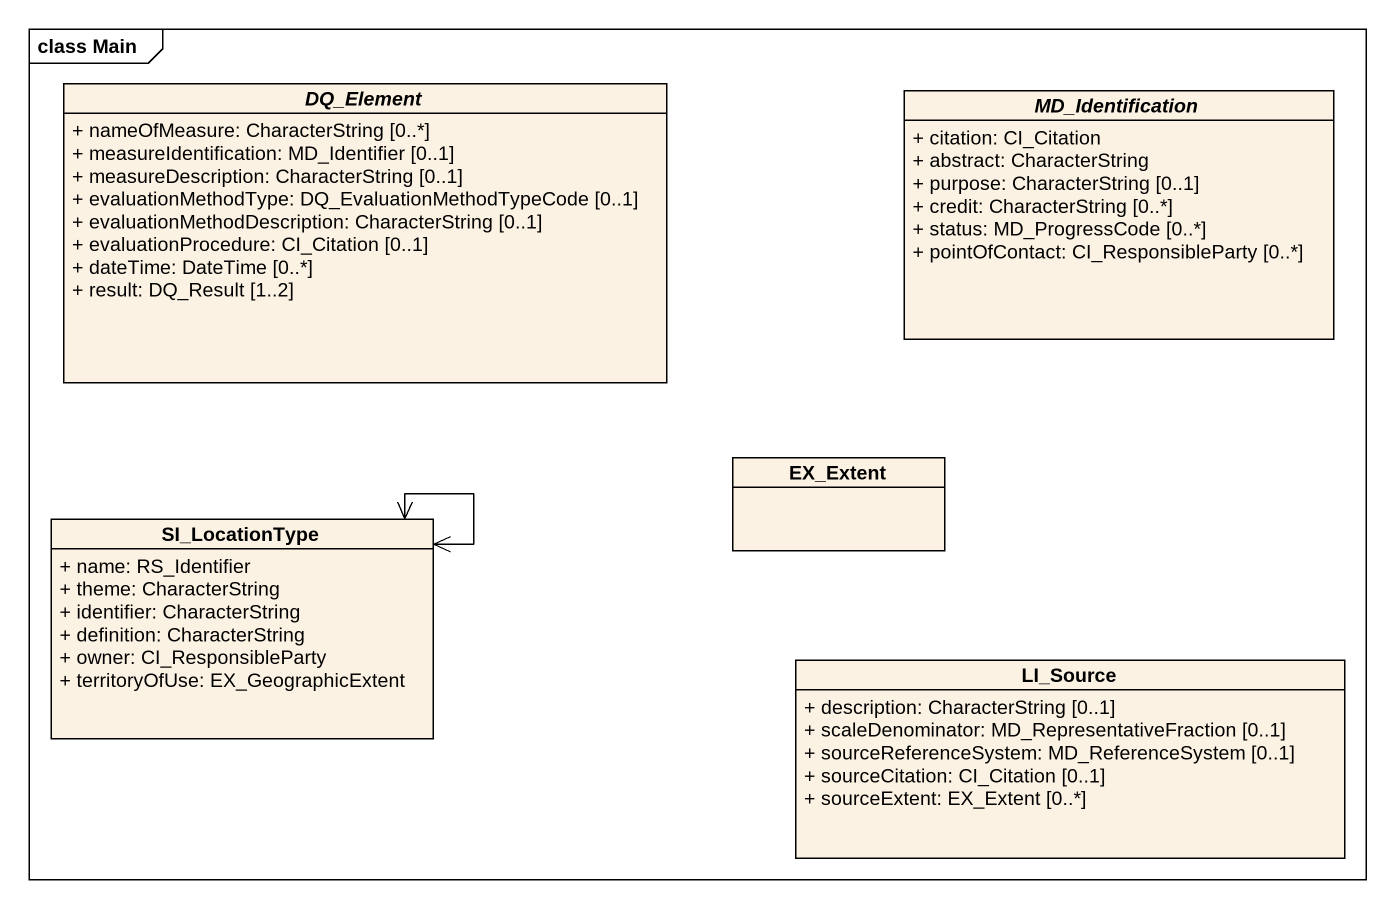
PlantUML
@startuml
mainframe class Main
hide circle
hide empty members
skinparam classAttributeIconSize 0
abstract class DQ_Element {
  + nameOfMeasure: CharacterString [0..*]
  + measureIdentification: MD_Identifier [0..1]
  + measureDescription: CharacterString [0..1]
  + evaluationMethodType: DQ_EvaluationMethodTypeCode [0..1]
  + evaluationMethodDescription: CharacterString [0..1]
  + evaluationProcedure: CI_Citation [0..1]
  + dateTime: DateTime [0..*]
  + result: DQ_Result [1..2]
}
abstract class MD_Identification {
  + citation: CI_Citation
  + abstract: CharacterString
  + purpose: CharacterString [0..1]
  + credit: CharacterString [0..*]
  + status: MD_ProgressCode [0..*]
  + pointOfContact: CI_ResponsibleParty [0..*]
}
class EX_Extent
class SI_LocationType {
  + name: RS_Identifier
  + theme: CharacterString
  + identifier: CharacterString
  + definition: CharacterString
  + owner: CI_ResponsibleParty
  + territoryOfUse: EX_GeographicExtent
}
class LI_Source {
  + description: CharacterString [0..1]
  + scaleDenominator: MD_RepresentativeFraction [0..1]
  + sourceReferenceSystem: MD_ReferenceSystem [0..1]
  + sourceCitation: CI_Citation [0..1]
  + sourceExtent: EX_Extent [0..*]
}
SI_LocationType <--> SI_LocationType
@enduml
